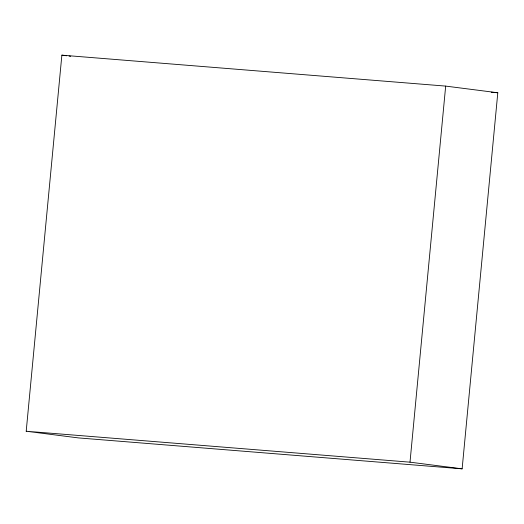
<?xml version="1.0" encoding="UTF-8"?>
<svg xmlns="http://www.w3.org/2000/svg" width="524" height="524" viewBox="0 0 524 524"><rect width="100%" height="100%" fill="white"/><g stroke="black" fill="none" stroke-linecap="round" stroke-linejoin="round"><path stroke-width="0.79" d="M26.2 431.239L61.871 55.164L445.675 86.1L497.8 92.761L462.129 468.836L78.325 437.9L26.2 431.239L410.004 462.175L462.129 468.836M410.004 462.175L445.675 86.1M491.283 92.237L497.8 92.761M61.871 55.164L66.686 55.78M69.089 56.088L70.694 56.291"/></g></svg>
